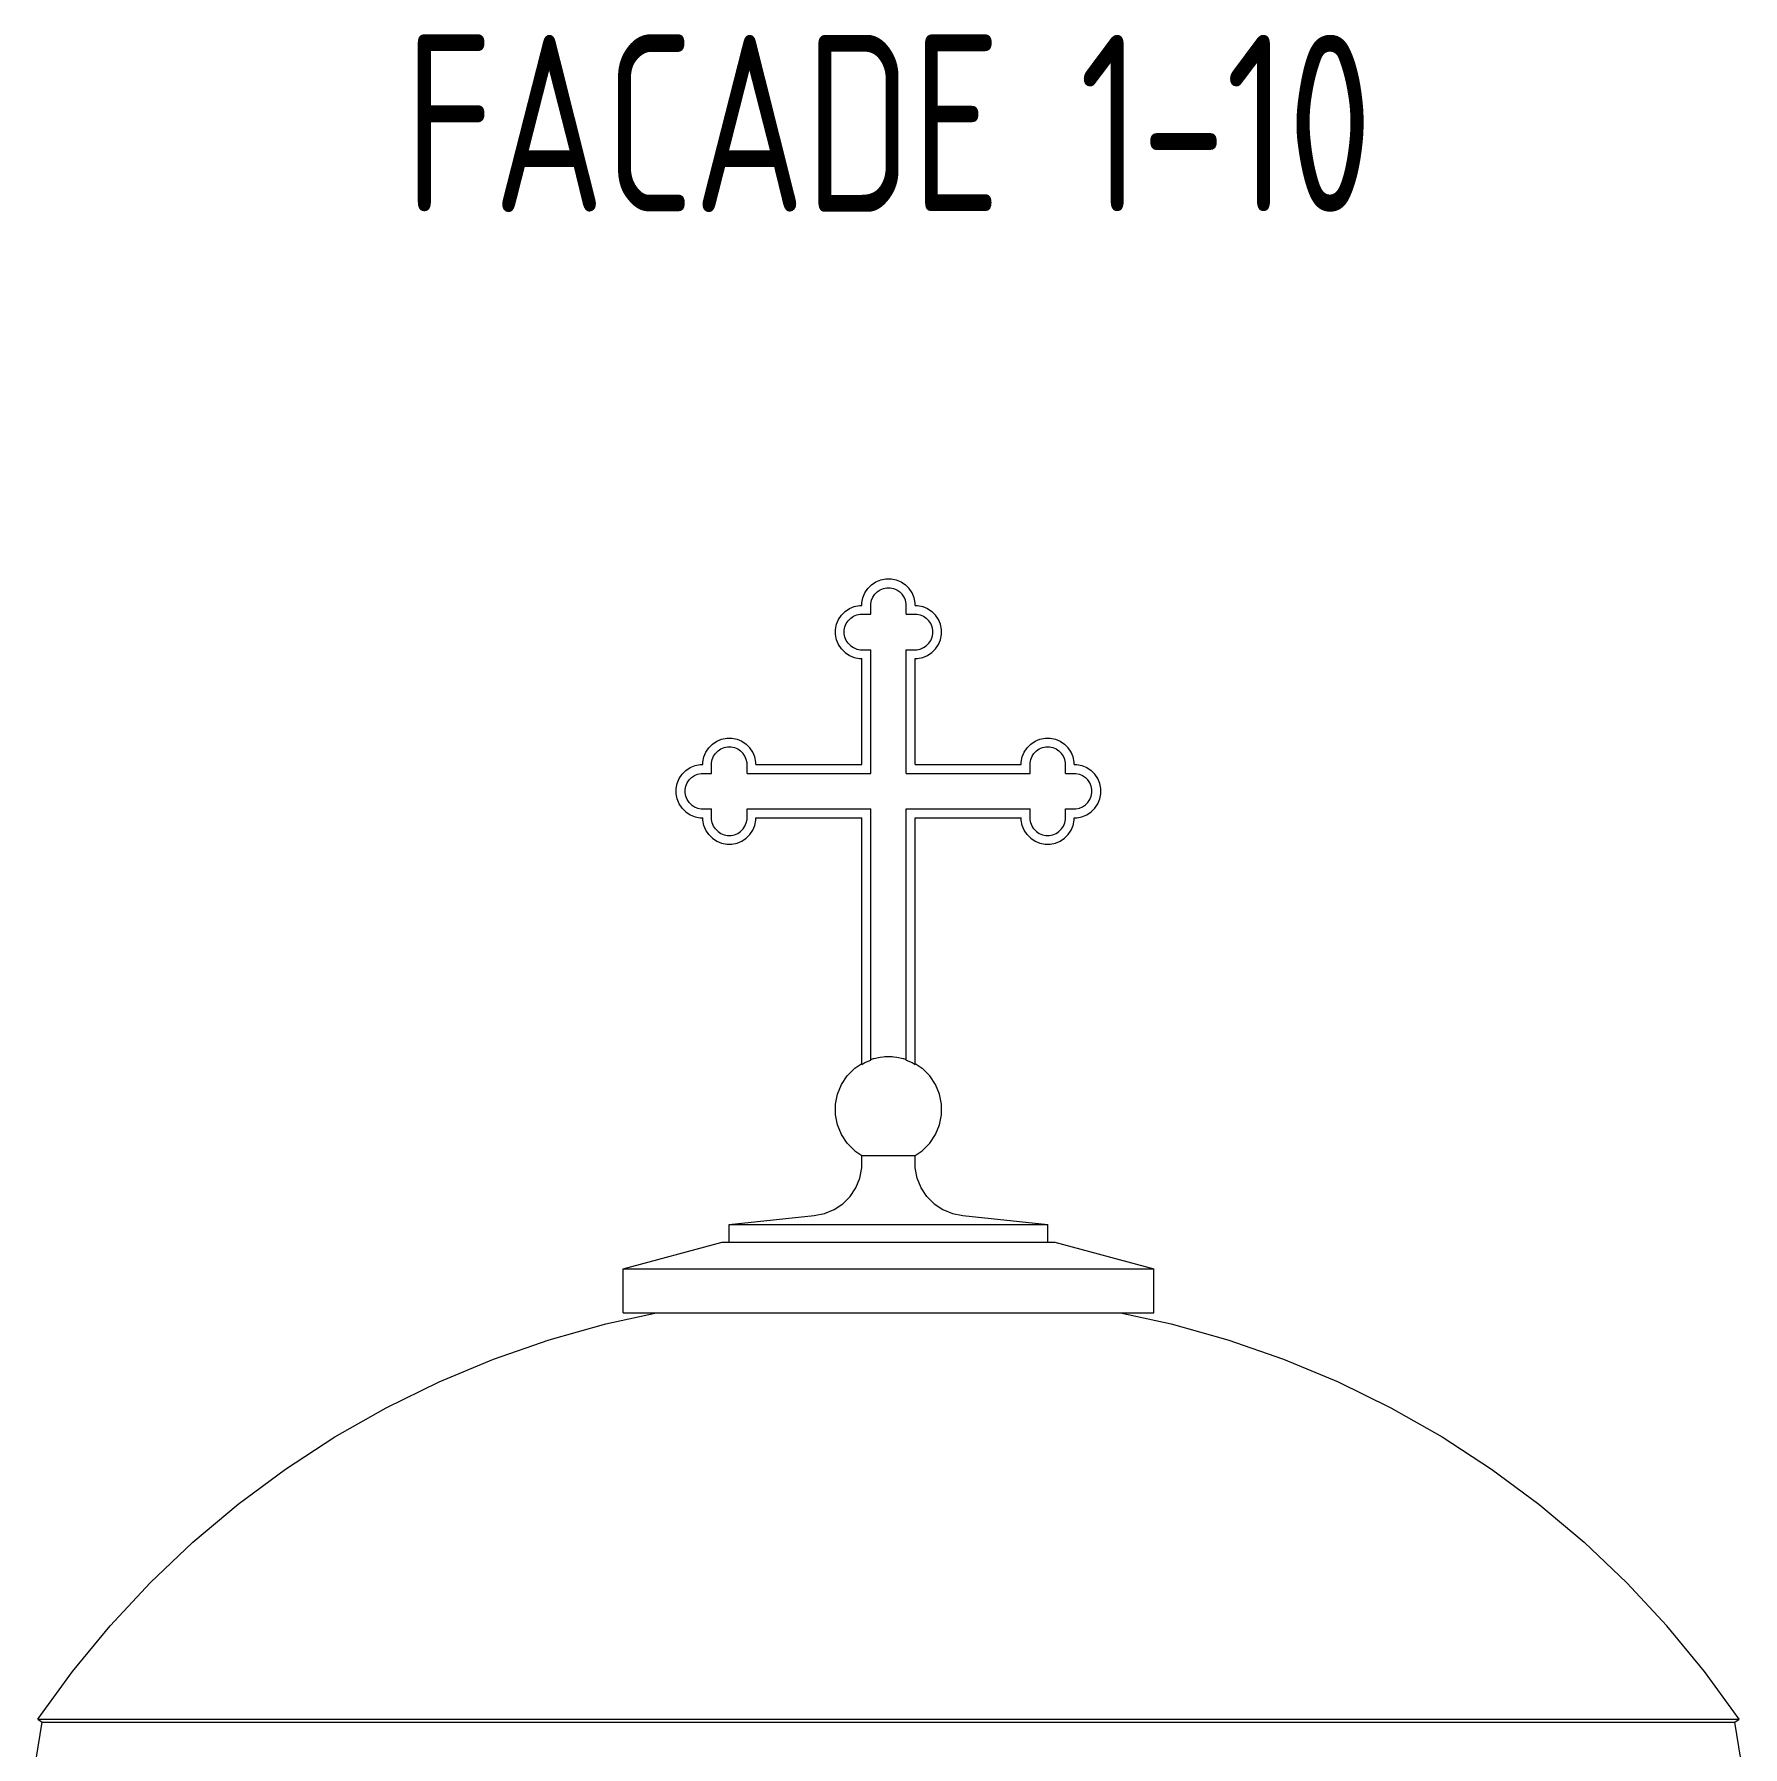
# Model space of a CAD drawing. Header units: millimetres. Extents: x -4890 to 184123, y 36 to 148549.
# Drawn here: x 17880 to 27539, y 138866 to 148549 of the extents above; entities that cross this region are included whole.
import ezdxf

# ---------------------------------------------------------------- set-up
doc = ezdxf.new("R2010")
doc.units = ezdxf.units.MM
doc.layers.add('Text', color=169, linetype='Continuous', lineweight=5)
doc.layers.add('Wall_Satelit', color=253, linetype='Continuous', lineweight=5)
doc.styles.add('OK300', font='isocpeur.ttf', dxfattribs={"width": 0.7, "height": 300})

msp = doc.modelspace()

# ---------------------------------------------------------------- linework, layer by layer
at = {"layer": 'Wall_Satelit'}
for p, q in [((22614.1, 145435.3), (22638.6, 145451.7)), ((22638.6, 145451.7), (22665.9, 145463.1)), ((22665.9, 145463.1), (22694.9, 145468.8)), ((22694.9, 145468.8), (22724.4, 145468.8)), ((22724.4, 145468.8), (22753.4, 145463.1)), ((22753.4, 145463.1), (22780.7, 145451.7)), ((22780.7, 145451.7), (22805.3, 145435.3)), ((22559.7, 145333.6), (22565.4, 145362.6)), ((22565.4, 145362.6), (22576.7, 145389.9)), ((22576.7, 145389.9), (22593.2, 145414.4)), ((22593.2, 145414.4), (22614.1, 145435.3)), ((22609.7, 145328.7), (22613.5, 145348)), ((22613.5, 145348), (22621.1, 145366.2)), ((22621.1, 145366.2), (22632, 145382.6)), ((22632, 145382.6), (22645.9, 145396.5)), ((22645.9, 145396.5), (22662.3, 145407.4)), ((22662.3, 145407.4), (22680.5, 145415)), ((22680.5, 145415), (22699.8, 145418.8)), ((22699.8, 145418.8), (22719.5, 145418.8)), ((22719.5, 145418.8), (22738.8, 145415)), ((22738.8, 145415), (22757, 145407.4)), ((22757, 145407.4), (22773.4, 145396.5)), ((22787.3, 145382.6), (22773.4, 145396.5)), ((22798.3, 145366.2), (22787.3, 145382.6)), ((22805.8, 145348), (22798.3, 145366.2)), ((22805.3, 145435.3), (22826.2, 145414.4)), ((22809.7, 145328.7), (22805.8, 145348)), ((22842.6, 145389.9), (22826.2, 145414.4)), ((22853.9, 145362.6), (22842.6, 145389.9)), ((22859.7, 145333.6), (22853.9, 145362.6)), ((22426.7, 145239.9), (22443.2, 145264.4)), ((22443.2, 145264.4), (22464.1, 145285.3)), ((22464.1, 145285.3), (22488.6, 145301.7)), ((22482, 145232.6), (22495.9, 145246.5)), ((22488.6, 145301.7), (22515.9, 145313.1)), ((22495.9, 145246.5), (22512.3, 145257.4)), ((22512.3, 145257.4), (22530.5, 145265)), ((22515.9, 145313.1), (22544.9, 145318.8)), ((22530.5, 145265), (22549.8, 145268.8)), ((22544.9, 145318.8), (22559.7, 145318.8)), ((22549.8, 145268.8), (22609.7, 145268.8)), ((22559.7, 145318.8), (22559.7, 145333.6)), ((22609.7, 145268.8), (22609.7, 145328.7)), ((22809.7, 145268.8), (22809.7, 145328.7)), ((22809.7, 145268.8), (22869.5, 145268.8)), ((22859.7, 145318.8), (22859.7, 145333.6)), ((22859.7, 145318.8), (22874.4, 145318.8)), ((22869.5, 145268.8), (22888.8, 145265)), ((22874.4, 145318.8), (22903.4, 145313.1)), ((22888.8, 145265), (22907, 145257.4)), ((22903.4, 145313.1), (22930.7, 145301.7)), ((22907, 145257.4), (22923.4, 145246.5)), ((22937.3, 145232.6), (22923.4, 145246.5)), ((22930.7, 145301.7), (22955.3, 145285.3)), ((22955.3, 145285.3), (22976.2, 145264.4)), ((22992.6, 145239.9), (22976.2, 145264.4)), ((22409.7, 145183.6), (22415.4, 145212.6)), ((22409.7, 145154.1), (22409.7, 145183.6)), ((22415.4, 145125.1), (22409.7, 145154.1)), ((22415.4, 145212.6), (22426.7, 145239.9)), ((22459.7, 145178.7), (22463.5, 145198)), ((22459.7, 145158.9), (22459.7, 145178.7)), ((22463.5, 145139.6), (22459.7, 145158.9)), ((22463.5, 145198), (22471.1, 145216.2)), ((22471.1, 145216.2), (22482, 145232.6)), ((22948.3, 145216.2), (22937.3, 145232.6)), ((22955.8, 145198), (22948.3, 145216.2)), ((22959.7, 145178.7), (22955.8, 145198)), ((22955.8, 145139.6), (22959.7, 145158.9)), ((22959.7, 145158.9), (22959.7, 145178.7)), ((23003.9, 145212.6), (22992.6, 145239.9)), ((23009.7, 145183.6), (23003.9, 145212.6)), ((23003.9, 145125.1), (23009.7, 145154.1)), ((23009.7, 145154.1), (23009.7, 145183.6)), ((22426.7, 145097.7), (22415.4, 145125.1)), ((22443.2, 145073.2), (22426.7, 145097.7)), ((22443.2, 145073.2), (22464.1, 145052.3)), ((22471.1, 145121.4), (22463.5, 145139.6)), ((22464.1, 145052.3), (22488.6, 145035.9)), ((22482, 145105.1), (22471.1, 145121.4)), ((22495.9, 145091.1), (22482, 145105.1)), ((22495.9, 145091.1), (22512.3, 145080.2)), ((22512.3, 145080.2), (22530.5, 145072.6)), ((22530.5, 145072.6), (22549.8, 145068.8)), ((22549.8, 145068.8), (22609.7, 145068.8)), ((22609.7, 144368.8), (22609.7, 145068.8)), ((22809.7, 144368.8), (22809.7, 145068.8)), ((22809.7, 145068.8), (22869.5, 145068.8)), ((22869.5, 145068.8), (22888.8, 145072.6)), ((22888.8, 145072.6), (22907, 145080.2)), ((22907, 145080.2), (22923.4, 145091.1)), ((22923.4, 145091.1), (22937.3, 145105.1)), ((22930.7, 145035.9), (22955.3, 145052.3)), ((22937.3, 145105.1), (22948.3, 145121.4)), ((22948.3, 145121.4), (22955.8, 145139.6)), ((22955.3, 145052.3), (22976.2, 145073.2)), ((22976.2, 145073.2), (22992.6, 145097.7)), ((22992.6, 145097.7), (23003.9, 145125.1)), ((22488.6, 145035.9), (22515.9, 145024.6)), ((22515.9, 145024.6), (22544.9, 145018.8)), ((22544.9, 145018.8), (22559.7, 145018.8)), ((22559.7, 144418.8), (22559.7, 145018.8)), ((22859.7, 144418.8), (22859.7, 145018.8)), ((22859.7, 145018.8), (22874.4, 145018.8)), ((22874.4, 145018.8), (22903.4, 145024.6)), ((22903.4, 145024.6), (22930.7, 145035.9)), ((21765.9, 144563.1), (21794.9, 144568.8)), ((21794.9, 144568.8), (21824.4, 144568.8)), ((21824.4, 144568.8), (21853.4, 144563.1)), ((23565.9, 144563.1), (23594.9, 144568.8)), ((23594.9, 144568.8), (23624.4, 144568.8)), ((23624.4, 144568.8), (23653.4, 144563.1)), ((21665.4, 144462.6), (21676.7, 144489.9)), ((21676.7, 144489.9), (21693.2, 144514.4)), ((21693.2, 144514.4), (21714.1, 144535.3)), ((21714.1, 144535.3), (21738.6, 144551.7)), ((21721.1, 144466.2), (21732, 144482.6)), ((21732, 144482.6), (21745.9, 144496.5)), ((21738.6, 144551.7), (21765.9, 144563.1)), ((21745.9, 144496.5), (21762.3, 144507.4)), ((21762.3, 144507.4), (21780.5, 144515)), ((21780.5, 144515), (21799.8, 144518.8)), ((21799.8, 144518.8), (21819.5, 144518.8)), ((21819.5, 144518.8), (21838.8, 144515)), ((21838.8, 144515), (21857, 144507.4)), ((21853.4, 144563.1), (21880.7, 144551.7)), ((21857, 144507.4), (21873.4, 144496.5)), ((21887.3, 144482.6), (21873.4, 144496.5)), ((21880.7, 144551.7), (21905.3, 144535.3)), ((21898.3, 144466.2), (21887.3, 144482.6)), ((21905.3, 144535.3), (21926.2, 144514.4)), ((21942.6, 144489.9), (21926.2, 144514.4)), ((21953.9, 144462.6), (21942.6, 144489.9)), ((23465.4, 144462.6), (23476.7, 144489.9)), ((23476.7, 144489.9), (23493.2, 144514.4)), ((23493.2, 144514.4), (23514.1, 144535.3)), ((23514.1, 144535.3), (23538.6, 144551.7)), ((23521.1, 144466.2), (23532, 144482.6)), ((23532, 144482.6), (23545.9, 144496.5)), ((23538.6, 144551.7), (23565.9, 144563.1)), ((23545.9, 144496.5), (23562.3, 144507.4)), ((23562.3, 144507.4), (23580.5, 144515)), ((23580.5, 144515), (23599.8, 144518.8)), ((23599.8, 144518.8), (23619.5, 144518.8)), ((23619.5, 144518.8), (23638.8, 144515)), ((23638.8, 144515), (23657, 144507.4)), ((23653.4, 144563.1), (23680.7, 144551.7)), ((23657, 144507.4), (23673.4, 144496.5)), ((23687.3, 144482.6), (23673.4, 144496.5)), ((23680.7, 144551.7), (23705.3, 144535.3)), ((23698.3, 144466.2), (23687.3, 144482.6)), ((23705.3, 144535.3), (23726.2, 144514.4)), ((23742.6, 144489.9), (23726.2, 144514.4)), ((23753.9, 144462.6), (23742.6, 144489.9)), ((21543.2, 144364.4), (21564.1, 144385.3)), ((21564.1, 144385.3), (21588.6, 144401.7)), ((21588.6, 144401.7), (21615.9, 144413.1)), ((21615.9, 144413.1), (21644.9, 144418.8)), ((21644.9, 144418.8), (21659.7, 144418.8)), ((21659.7, 144433.6), (21665.4, 144462.6)), ((21659.7, 144418.8), (21659.7, 144433.6)), ((21709.7, 144428.7), (21713.5, 144448)), ((21709.7, 144368.8), (21709.7, 144428.7)), ((21713.5, 144448), (21721.1, 144466.2)), ((21905.8, 144448), (21898.3, 144466.2)), ((21909.7, 144428.7), (21905.8, 144448)), ((21909.7, 144368.8), (21909.7, 144428.7)), ((21959.7, 144433.6), (21953.9, 144462.6)), ((21959.7, 144418.8), (21959.7, 144433.6)), ((21959.7, 144418.8), (22559.7, 144418.8)), ((22859.7, 144418.8), (23459.7, 144418.8)), ((23459.7, 144433.6), (23465.4, 144462.6)), ((23459.7, 144418.8), (23459.7, 144433.6)), ((23509.7, 144428.7), (23513.5, 144448)), ((23509.7, 144368.8), (23509.7, 144428.7)), ((23513.5, 144448), (23521.1, 144466.2)), ((23705.8, 144448), (23698.3, 144466.2)), ((23709.7, 144428.7), (23705.8, 144448)), ((23709.7, 144368.8), (23709.7, 144428.7)), ((23759.7, 144433.6), (23753.9, 144462.6)), ((23759.7, 144418.8), (23759.7, 144433.6)), ((23759.7, 144418.8), (23774.4, 144418.8)), ((23774.4, 144418.8), (23803.4, 144413.1)), ((23803.4, 144413.1), (23830.7, 144401.7)), ((23830.7, 144401.7), (23855.3, 144385.3)), ((23855.3, 144385.3), (23876.2, 144364.4)), ((21509.7, 144283.6), (21515.4, 144312.6)), ((21509.7, 144254.1), (21509.7, 144283.6)), ((21515.4, 144312.6), (21526.7, 144339.9)), ((21526.7, 144339.9), (21543.2, 144364.4)), ((21559.7, 144278.7), (21563.5, 144298)), ((21559.7, 144258.9), (21559.7, 144278.7)), ((21563.5, 144298), (21571.1, 144316.2)), ((21571.1, 144316.2), (21582, 144332.6)), ((21582, 144332.6), (21595.9, 144346.5)), ((21595.9, 144346.5), (21612.3, 144357.4)), ((21612.3, 144357.4), (21630.5, 144365)), ((21630.5, 144365), (21649.8, 144368.8)), ((21649.8, 144368.8), (21709.7, 144368.8)), ((21909.7, 144368.8), (22609.7, 144368.8)), ((22809.7, 144368.8), (23509.7, 144368.8)), ((23709.7, 144368.8), (23769.5, 144368.8)), ((23769.5, 144368.8), (23788.8, 144365)), ((23788.8, 144365), (23807, 144357.4)), ((23807, 144357.4), (23823.4, 144346.5)), ((23837.3, 144332.6), (23823.4, 144346.5)), ((23848.3, 144316.2), (23837.3, 144332.6)), ((23855.8, 144298), (23848.3, 144316.2)), ((23859.7, 144278.7), (23855.8, 144298)), ((23859.7, 144258.9), (23859.7, 144278.7)), ((23892.6, 144339.9), (23876.2, 144364.4)), ((23903.9, 144312.6), (23892.6, 144339.9)), ((23909.7, 144283.6), (23903.9, 144312.6)), ((23909.7, 144254.1), (23909.7, 144283.6)), ((21515.4, 144225.1), (21509.7, 144254.1)), ((21526.7, 144197.7), (21515.4, 144225.1)), ((21543.2, 144173.2), (21526.7, 144197.7)), ((21563.5, 144239.6), (21559.7, 144258.9)), ((21571.1, 144221.4), (21563.5, 144239.6)), ((21582, 144205.1), (21571.1, 144221.4)), ((21595.9, 144191.1), (21582, 144205.1)), ((21595.9, 144191.1), (21612.3, 144180.2)), ((23807, 144180.2), (23823.4, 144191.1)), ((23823.4, 144191.1), (23837.3, 144205.1)), ((23837.3, 144205.1), (23848.3, 144221.4)), ((23848.3, 144221.4), (23855.8, 144239.6)), ((23855.8, 144239.6), (23859.7, 144258.9)), ((23876.2, 144173.2), (23892.6, 144197.7)), ((23892.6, 144197.7), (23903.9, 144225.1)), ((23903.9, 144225.1), (23909.7, 144254.1)), ((21543.2, 144173.2), (21564.1, 144152.3)), ((21564.1, 144152.3), (21588.6, 144135.9)), ((21588.6, 144135.9), (21615.9, 144124.6)), ((21612.3, 144180.2), (21630.5, 144172.6)), ((21615.9, 144124.6), (21644.9, 144118.8)), ((21630.5, 144172.6), (21649.8, 144168.8)), ((21644.9, 144118.8), (21659.7, 144118.8)), ((21649.8, 144168.8), (21709.7, 144168.8)), ((21659.7, 144104.1), (21659.7, 144118.8)), ((21665.4, 144075.1), (21659.7, 144104.1)), ((21709.7, 144108.9), (21709.7, 144168.8)), ((21713.5, 144089.6), (21709.7, 144108.9)), ((21721.1, 144071.4), (21713.5, 144089.6)), ((21898.3, 144071.4), (21905.8, 144089.6)), ((21905.8, 144089.6), (21909.7, 144108.9)), ((21909.7, 144108.9), (21909.7, 144168.8)), ((21909.7, 144168.8), (22609.7, 144168.8)), ((21953.9, 144075.1), (21959.7, 144104.1)), ((21959.7, 144104.1), (21959.7, 144118.8)), ((21959.7, 144118.8), (22559.7, 144118.8)), ((22559.7, 142724.2), (22559.7, 144118.8)), ((22609.7, 142747.3), (22609.7, 144168.8)), ((22809.7, 142747.3), (22809.7, 144168.8)), ((22809.7, 144168.8), (23509.7, 144168.8)), ((22859.7, 142724.2), (22859.7, 144118.8)), ((22859.7, 144118.8), (23459.7, 144118.8)), ((23459.7, 144104.1), (23459.7, 144118.8)), ((23465.4, 144075.1), (23459.7, 144104.1)), ((23509.7, 144108.9), (23509.7, 144168.8)), ((23513.5, 144089.6), (23509.7, 144108.9)), ((23521.1, 144071.4), (23513.5, 144089.6)), ((23698.3, 144071.4), (23705.8, 144089.6)), ((23705.8, 144089.6), (23709.7, 144108.9)), ((23709.7, 144108.9), (23709.7, 144168.8)), ((23709.7, 144168.8), (23769.5, 144168.8)), ((23753.9, 144075.1), (23759.7, 144104.1)), ((23759.7, 144104.1), (23759.7, 144118.8)), ((23759.7, 144118.8), (23774.4, 144118.8)), ((23769.5, 144168.8), (23788.8, 144172.6)), ((23774.4, 144118.8), (23803.4, 144124.6)), ((23788.8, 144172.6), (23807, 144180.2)), ((23803.4, 144124.6), (23830.7, 144135.9)), ((23830.7, 144135.9), (23855.3, 144152.3)), ((23855.3, 144152.3), (23876.2, 144173.2)), ((21676.7, 144047.7), (21665.4, 144075.1)), ((21693.2, 144023.2), (21676.7, 144047.7)), ((21693.2, 144023.2), (21714.1, 144002.3)), ((21714.1, 144002.3), (21738.6, 143985.9)), ((21732, 144055.1), (21721.1, 144071.4)), ((21745.9, 144041.1), (21732, 144055.1)), ((21745.9, 144041.1), (21762.3, 144030.2)), ((21762.3, 144030.2), (21780.5, 144022.6)), ((21780.5, 144022.6), (21799.8, 144018.8)), ((21799.8, 144018.8), (21819.5, 144018.8)), ((21819.5, 144018.8), (21838.8, 144022.6)), ((21838.8, 144022.6), (21857, 144030.2)), ((21857, 144030.2), (21873.4, 144041.1)), ((21873.4, 144041.1), (21887.3, 144055.1)), ((21880.7, 143985.9), (21905.3, 144002.3)), ((21887.3, 144055.1), (21898.3, 144071.4)), ((21905.3, 144002.3), (21926.2, 144023.2)), ((21926.2, 144023.2), (21942.6, 144047.7)), ((21942.6, 144047.7), (21953.9, 144075.1)), ((23476.7, 144047.7), (23465.4, 144075.1)), ((23493.2, 144023.2), (23476.7, 144047.7)), ((23493.2, 144023.2), (23514.1, 144002.3)), ((23514.1, 144002.3), (23538.6, 143985.9)), ((23532, 144055.1), (23521.1, 144071.4)), ((23545.9, 144041.1), (23532, 144055.1)), ((23545.9, 144041.1), (23562.3, 144030.2)), ((23562.3, 144030.2), (23580.5, 144022.6)), ((23580.5, 144022.6), (23599.8, 144018.8)), ((23599.8, 144018.8), (23619.5, 144018.8)), ((23619.5, 144018.8), (23638.8, 144022.6)), ((23638.8, 144022.6), (23657, 144030.2)), ((23657, 144030.2), (23673.4, 144041.1)), ((23673.4, 144041.1), (23687.3, 144055.1)), ((23680.7, 143985.9), (23705.3, 144002.3)), ((23687.3, 144055.1), (23698.3, 144071.4)), ((23705.3, 144002.3), (23726.2, 144023.2)), ((23726.2, 144023.2), (23742.6, 144047.7)), ((23742.6, 144047.7), (23753.9, 144075.1)), ((21738.6, 143985.9), (21765.9, 143974.6)), ((21765.9, 143974.6), (21794.9, 143968.8)), ((21794.9, 143968.8), (21824.4, 143968.8)), ((21824.4, 143968.8), (21853.4, 143974.6)), ((21853.4, 143974.6), (21880.7, 143985.9)), ((23538.6, 143985.9), (23565.9, 143974.6)), ((23565.9, 143974.6), (23594.9, 143968.8)), ((23594.9, 143968.8), (23624.4, 143968.8)), ((23624.4, 143968.8), (23653.4, 143974.6)), ((23653.4, 143974.6), (23680.7, 143985.9)), ((22518.4, 142701.8), (22559.7, 142729.4)), ((22559.7, 142724.2), (22576.6, 142734.7)), ((22576.6, 142734.7), (22609.7, 142747.3)), ((22609.7, 142750.9), (22625.4, 142757.3)), ((22625.4, 142757.3), (22627.3, 142757.6)), ((22627.3, 142757.6), (22662.9, 142764.2)), ((22662.9, 142764.2), (22679.2, 142766.9)), ((22679.2, 142766.9), (22689.2, 142768.3)), ((22689.2, 142768.3), (22693.9, 142768.8)), ((22693.9, 142768.8), (22695.7, 142768.8)), ((22695.7, 142768.8), (22701.1, 142768.8)), ((22701.1, 142768.8), (22706.8, 142768.8)), ((22706.8, 142768.8), (22712.6, 142768.8)), ((22712.6, 142768.8), (22718.3, 142768.8)), ((22718.3, 142768.8), (22723.7, 142768.8)), ((22723.7, 142768.8), (22725.4, 142768.8)), ((22725.4, 142768.8), (22730.2, 142768.3)), ((22730.2, 142768.3), (22740.1, 142766.9)), ((22740.1, 142766.9), (22756.4, 142764.2)), ((22756.4, 142764.2), (22792.1, 142757.6)), ((22792.1, 142757.6), (22793.9, 142757.3)), ((22793.9, 142757.3), (22809.7, 142750.9)), ((22809.7, 142747.3), (22842.8, 142734.7)), ((22842.8, 142734.7), (22859.7, 142724.2)), ((22859.7, 142729.4), (22900.9, 142701.8)), ((22443.8, 142610.9), (22476.6, 142660.1)), ((22476.6, 142660.1), (22518.4, 142701.8)), ((22900.9, 142701.8), (22942.7, 142660.1)), ((22975.5, 142610.9), (22942.7, 142660.1)), ((22409.7, 142498.4), (22421.2, 142556.3)), ((22421.2, 142556.3), (22443.8, 142610.9)), ((22998.1, 142556.3), (22975.5, 142610.9)), ((23009.7, 142498.4), (22998.1, 142556.3)), ((22409.7, 142439.2), (22409.7, 142498.4)), ((22421.2, 142381.3), (22409.7, 142439.2)), ((22998.1, 142381.3), (23009.7, 142439.2)), ((23009.7, 142439.2), (23009.7, 142498.4)), ((22443.8, 142326.7), (22421.2, 142381.3)), ((22975.5, 142326.7), (22998.1, 142381.3)), ((22476.6, 142277.6), (22443.8, 142326.7)), ((22476.6, 142277.6), (22518.4, 142235.8)), ((22900.9, 142235.8), (22942.7, 142277.6)), ((22942.7, 142277.6), (22975.5, 142326.7)), ((22518.4, 142235.8), (22559.7, 142208.2)), ((22559.7, 142208.2), (22565.4, 142208.2)), ((22559.7, 142139.3), (22559.7, 142208.2)), ((22565.4, 142208.2), (22576.7, 142208.2)), ((22576.7, 142208.2), (22593.2, 142208.2)), ((22593.2, 142208.2), (22614.1, 142208.2)), ((22614.1, 142208.2), (22638.6, 142208.2)), ((22638.6, 142208.2), (22665.9, 142208.2)), ((22665.9, 142208.2), (22694.9, 142208.2)), ((22694.9, 142208.2), (22724.4, 142208.2)), ((22724.4, 142208.2), (22753.4, 142208.2)), ((22753.4, 142208.2), (22780.7, 142208.2)), ((22780.7, 142208.2), (22805.3, 142208.2)), ((22805.3, 142208.2), (22826.2, 142208.2)), ((22826.2, 142208.2), (22842.6, 142208.2)), ((22842.6, 142208.2), (22853.9, 142208.2)), ((22853.9, 142208.2), (22859.7, 142208.2)), ((22859.7, 142208.2), (22900.9, 142235.8)), ((22859.7, 142139.3), (22859.7, 142208.2)), ((22525.5, 142026.7), (22548.1, 142081.3)), ((22548.1, 142081.3), (22559.7, 142139.3)), ((22871.2, 142081.3), (22859.7, 142139.3)), ((22893.8, 142026.7), (22871.2, 142081.3)), ((22450.9, 141935.8), (22492.7, 141977.6)), ((22492.7, 141977.6), (22525.5, 142026.7)), ((22926.6, 141977.6), (22893.8, 142026.7)), ((22968.4, 141935.8), (22926.6, 141977.6)), ((21809.7, 141818.8), (22289.2, 141868.8)), ((22289.2, 141868.8), (22347.2, 141880.4)), ((22347.2, 141880.4), (22401.8, 141903)), ((22401.8, 141903), (22450.9, 141935.8)), ((22968.4, 141935.8), (23017.6, 141903)), ((23017.6, 141903), (23072.2, 141880.4)), ((23072.2, 141880.4), (23130.1, 141868.8)), ((23130.1, 141868.8), (23609.7, 141818.8)), ((21809.7, 141818.8), (21844.3, 141818.8)), ((21809.7, 141718.8), (21809.7, 141818.8)), ((21844.3, 141818.8), (21912.1, 141818.8)), ((21912.1, 141818.8), (22010.6, 141818.8)), ((22010.6, 141818.8), (22136, 141818.8)), ((22136, 141818.8), (22283.4, 141818.8)), ((22283.4, 141818.8), (22447.1, 141818.8)), ((22447.1, 141818.8), (22621, 141818.8)), ((22621, 141818.8), (22798.3, 141818.8)), ((22798.3, 141818.8), (22972.2, 141818.8)), ((22972.2, 141818.8), (23136, 141818.8)), ((23136, 141818.8), (23283.4, 141818.8)), ((23283.4, 141818.8), (23408.8, 141818.8)), ((23408.8, 141818.8), (23507.2, 141818.8)), ((23507.2, 141818.8), (23575.1, 141818.8)), ((23575.1, 141818.8), (23609.7, 141818.8)), ((23609.7, 141718.8), (23609.7, 141818.8)), ((21209.7, 141568.8), (21769.5, 141718.8)), ((21769.5, 141718.8), (21805.6, 141718.8)), ((21805.6, 141718.8), (21876.5, 141718.8)), ((21876.5, 141718.8), (21979.4, 141718.8)), ((21979.4, 141718.8), (22110.3, 141718.8)), ((22110.3, 141718.8), (22264.3, 141718.8)), ((22264.3, 141718.8), (22435.4, 141718.8)), ((22435.4, 141718.8), (22617.1, 141718.8)), ((22617.1, 141718.8), (22802.3, 141718.8)), ((22802.3, 141718.8), (22983.9, 141718.8)), ((22983.9, 141718.8), (23155, 141718.8)), ((23155, 141718.8), (23309, 141718.8)), ((23309, 141718.8), (23440, 141718.8)), ((23440, 141718.8), (23542.9, 141718.8)), ((23542.9, 141718.8), (23613.7, 141718.8)), ((23613.7, 141718.8), (23649.9, 141718.8)), ((23649.9, 141718.8), (24209.7, 141568.8)), ((21209.7, 141568.8), (21267.3, 141568.8)), ((21209.7, 141318.8), (21209.7, 141568.8)), ((21267.3, 141568.8), (21380.4, 141568.8)), ((21380.4, 141568.8), (21544.5, 141568.8)), ((21544.5, 141568.8), (21753.5, 141568.8)), ((21753.5, 141568.8), (21999.2, 141568.8)), ((21999.2, 141568.8), (22272.1, 141568.8)), ((22272.1, 141568.8), (22561.9, 141568.8)), ((22561.9, 141568.8), (22857.4, 141568.8)), ((22857.4, 141568.8), (23147.2, 141568.8)), ((23147.2, 141568.8), (23420.2, 141568.8)), ((23420.2, 141568.8), (23665.9, 141568.8)), ((23665.9, 141568.8), (23874.8, 141568.8)), ((23874.8, 141568.8), (24039, 141568.8)), ((24039, 141568.8), (24152, 141568.8)), ((24152, 141568.8), (24209.7, 141568.8)), ((24209.7, 141318.8), (24209.7, 141568.8)), ((21111.7, 141257.2), (21397.2, 141318.8)), ((21209.7, 141318.8), (21267.3, 141318.8)), ((21267.3, 141318.8), (21380.4, 141318.8)), ((21380.4, 141318.8), (21544.5, 141318.8)), ((21544.5, 141318.8), (21753.5, 141318.8)), ((21753.5, 141318.8), (21999.2, 141318.8)), ((21999.2, 141318.8), (22272.1, 141318.8)), ((22272.1, 141318.8), (22561.9, 141318.8)), ((22561.9, 141318.8), (22857.4, 141318.8)), ((22857.4, 141318.8), (23147.2, 141318.8)), ((23147.2, 141318.8), (23420.2, 141318.8)), ((23420.2, 141318.8), (23665.9, 141318.8)), ((23665.9, 141318.8), (23874.8, 141318.8)), ((23874.8, 141318.8), (24039, 141318.8)), ((24022.2, 141318.8), (24307.6, 141257.2)), ((24039, 141318.8), (24152, 141318.8)), ((24152, 141318.8), (24209.7, 141318.8)), ((20790.8, 141167.1), (21111.7, 141257.2)), ((24307.6, 141257.2), (24628.6, 141167.1)), ((20475.9, 141057.7), (20790.8, 141167.1)), ((24628.6, 141167.1), (24943.4, 141057.7)), ((20168.3, 140929.4), (20475.9, 141057.7)), ((24943.4, 141057.7), (25251.1, 140929.4)), ((19869, 140782.6), (20168.3, 140929.4)), ((25251.1, 140929.4), (25550.3, 140782.6)), ((19579.2, 140617.9), (19869, 140782.6)), ((25550.3, 140782.6), (25840.1, 140617.9)), ((19299.9, 140435.9), (19579.2, 140617.9)), ((25840.1, 140617.9), (26119.4, 140435.9)), ((19032.3, 140237.3), (19299.9, 140435.9)), ((26119.4, 140435.9), (26387.1, 140237.3)), ((18777.1, 140022.8), (19032.3, 140237.3)), ((26387.1, 140237.3), (26642.2, 140022.8)), ((18535.5, 139793.1), (18777.1, 140022.8)), ((26642.2, 140022.8), (26883.8, 139793.1)), ((18308.3, 139549.2), (18535.5, 139793.1)), ((27111, 139549.2), (26883.8, 139793.1)), ((18096.3, 139292), (18308.3, 139549.2)), ((27323, 139292), (27111, 139549.2)), ((17900.4, 139022.3), (18096.3, 139292)), ((27519, 139022.3), (27323, 139292)), ((17879.9, 138725.9), (17925.1, 139005.3)), ((17900.4, 139022.3), (17946.7, 139022.3)), ((17900.4, 139022.3), (17925.1, 139005.3)), ((17925.1, 139005.3), (17971.2, 139005.3)), ((17946.7, 139022.3), (18038.9, 139022.3)), ((17971.2, 139005.3), (18062.9, 139005.3)), ((18038.9, 139022.3), (18176.1, 139022.3)), ((18062.9, 139005.3), (18199.4, 139005.3)), ((18176.1, 139022.3), (18356.9, 139022.3)), ((18199.4, 139005.3), (18379.3, 139005.3)), ((18356.9, 139022.3), (18579.6, 139022.3)), ((18379.3, 139005.3), (18600.9, 139005.3)), ((18579.6, 139022.3), (18842.2, 139022.3)), ((18600.9, 139005.3), (18862.1, 139005.3)), ((18842.2, 139022.3), (19141.9, 139022.3)), ((18862.1, 139005.3), (19160.3, 139005.3)), ((19141.9, 139022.3), (19476.1, 139022.3)), ((19160.3, 139005.3), (19492.7, 139005.3)), ((19476.1, 139022.3), (19841.3, 139022.3)), ((19492.7, 139005.3), (19856.1, 139005.3)), ((19841.3, 139022.3), (20234.2, 139022.3)), ((19856.1, 139005.3), (20247, 139005.3)), ((20234.2, 139022.3), (20651, 139022.3)), ((20247, 139005.3), (20661.6, 139005.3)), ((20651, 139022.3), (21087.5, 139022.3)), ((20661.6, 139005.3), (21095.9, 139005.3)), ((21087.5, 139022.3), (21539.7, 139022.3)), ((21095.9, 139005.3), (21545.7, 139005.3)), ((21539.7, 139022.3), (22003.1, 139022.3)), ((21545.7, 139005.3), (22006.8, 139005.3)), ((22003.1, 139022.3), (22473.4, 139022.3)), ((22006.8, 139005.3), (22474.6, 139005.3)), ((22473.4, 139022.3), (22945.9, 139022.3)), ((22474.6, 139005.3), (22944.7, 139005.3)), ((22944.7, 139005.3), (23412.6, 139005.3)), ((22945.9, 139022.3), (23416.2, 139022.3)), ((23412.6, 139005.3), (23873.6, 139005.3)), ((23416.2, 139022.3), (23879.6, 139022.3)), ((23873.6, 139005.3), (24323.5, 139005.3)), ((23879.6, 139022.3), (24331.8, 139022.3)), ((24323.5, 139005.3), (24757.8, 139005.3)), ((24331.8, 139022.3), (24768.4, 139022.3)), ((24757.8, 139005.3), (25172.4, 139005.3)), ((24768.4, 139022.3), (25185.1, 139022.3)), ((25172.4, 139005.3), (25563.2, 139005.3)), ((25185.1, 139022.3), (25578, 139022.3)), ((25563.2, 139005.3), (25926.6, 139005.3)), ((25578, 139022.3), (25943.3, 139022.3)), ((25926.6, 139005.3), (26259, 139005.3)), ((25943.3, 139022.3), (26277.4, 139022.3)), ((26259, 139005.3), (26557.3, 139005.3)), ((26277.4, 139022.3), (26577.2, 139022.3)), ((26557.3, 139005.3), (26818.4, 139005.3)), ((26577.2, 139022.3), (26839.7, 139022.3)), ((26818.4, 139005.3), (27040, 139005.3)), ((26839.7, 139022.3), (27062.5, 139022.3)), ((27040, 139005.3), (27219.9, 139005.3)), ((27062.5, 139022.3), (27243.3, 139022.3)), ((27219.9, 139005.3), (27356.4, 139005.3)), ((27243.3, 139022.3), (27380.5, 139022.3)), ((27356.4, 139005.3), (27448.1, 139005.3)), ((27380.5, 139022.3), (27472.6, 139022.3)), ((27448.1, 139005.3), (27494.2, 139005.3)), ((27472.6, 139022.3), (27519, 139022.3)), ((27494.2, 139005.3), (27519, 139022.3)), ((27539.4, 138725.9), (27494.2, 139005.3))]:
    msp.add_line(p, q, dxfattribs=at)

# ---------------------------------------------------------------- texts
at = {"layer": 'Text', "linetype": 'Continuous', "insert": (22709.7, 147543.3), "char_height": 1000, "attachment_point": 8, "style": 'OK300'}
msp.add_mtext('FACADE 1-10', dxfattribs=at)

doc.saveas('drawing.dxf')
